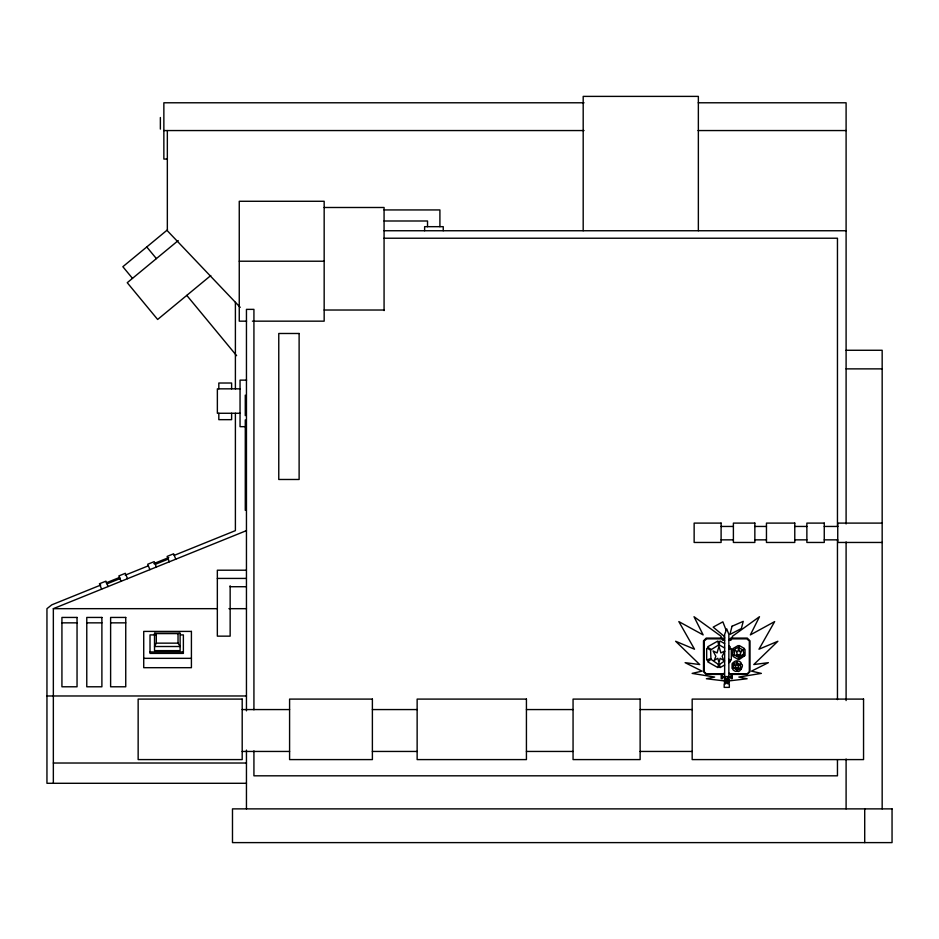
<?xml version="1.0" encoding="UTF-8"?>
<svg xmlns="http://www.w3.org/2000/svg" width="939" height="939" viewBox="0 0 939 939"><rect width="100%" height="100%" fill="white"/><g stroke="black" fill="none" stroke-linecap="round" stroke-linejoin="round"><path stroke-width="1.41" d="M733.605 667.852C731.622 657.183 747.374 666.303 737.244 670.2L733.605 667.852L732.044 668.415L732.103 663.767L733.641 664.366M734.638 655.082C731.117 640.574 752.714 651.607 739.146 657.687L734.638 655.082L732.995 656.431L738.183 659.424L738.512 657.687M738.946 647.628L739.286 645.539L744.474 648.532L742.831 649.87M724.65 660.915L719.802 664.272L718.171 664.272L710.964 659.295L707.748 661.866L717.901 667.594L718.546 664.272M724.65 648.004L719.391 645.034L719.532 641.947L720.072 641.02L724.65 643.614M733.758 668.134C729.838 668.826 737.667 673.58 736.739 670.2M737.174 662.382C735.953 658.532 744.146 663.404 740.178 664.166M724.65 651.396L722.138 656.302L723.723 660.375L720.154 658.298L718.981 662.711L717.83 658.286L714.239 660.375L715.847 656.302L713.077 650.95L717.091 652.934L718.981 646.232L720.87 652.934L724.65 651.067M154.524 633.285L156.297 633.59L156.297 643.145L154.524 646.513L180.124 646.513L178.034 643.145L178.034 633.59L180.124 633.285L180.124 650.633L154.524 650.633L154.524 633.285L180.124 633.285M734.427 654.718L732.443 655.469L732.995 648.532L738.183 645.539L738.524 647.628M738.958 657.687L739.286 659.424L745.026 655.469L745.026 649.483L743.031 650.234M710.565 658.603L706.668 660.035L706.668 648.579L708.299 647.664L707.748 646.748L717.901 641.02L718.581 645.034L710.565 650.011L710.964 659.295M728.852 648.18L730.225 646.748L728.852 645.973M728.852 662.641L730.225 661.866L730.225 660.035L731.305 660.035L731.305 648.579L728.852 649.283M732.537 663.767C732.467 662.488 737.678 658.873 736.857 662.382M737.092 670.2C738.653 675.622 745.93 662.394 740.331 664.448M729.18 640.316L730.73 638.086L747.268 638.086L749.991 640.821L749.991 671.667L747.268 674.402L730.73 674.402L729.18 673.322L730.73 673.979L747.033 673.979L749.322 671.702L749.322 640.985L746.775 638.86L731.974 638.86L730.73 640.316L728.852 640.316M167.494 229.82L122.856 266.711L132.493 278.367M178.21 240.572L127.246 282.698L157.646 319.471L210.794 275.538M724.65 665.012L720.072 667.594L719.427 664.272M100.755 585.044L51.798 604.833L46.95 608.672L46.95 783.29L246.452 783.29M106.201 582.849L119.805 577.344M125.239 575.149L148.362 565.806M153.796 563.611L168.762 557.566M174.185 555.372L235.396 530.629L235.396 413.266M106.999 583.847L119.946 578.624M155.275 564.339L168.222 559.104M53.347 783.29L53.347 608.672L246.452 530.629M728.993 680.916L747.127 678.756L738.829 677.054L761.365 673.392L751.493 671.15L768.384 662.664L753.794 664.542L777.879 641.255L758.982 649.213L774.663 621.595L750.355 634.905L759.487 616.712L732.361 636.313L732.361 638.086M584.035 102.785L163.856 102.785L163.856 159.055L167.342 159.055M698.229 102.785L846.098 102.785L846.098 523.939M163.856 130.556L584.035 130.556M698.041 130.556L846.098 130.556M324.166 207.496L384.074 207.496L384.074 310.586M384.074 209.937L439.91 209.937L439.91 226.675M384.074 220.994L427.527 220.994L427.527 226.675M384.074 230.748L846.098 230.748M384.074 238.224L837.459 238.224L837.459 526.791M239.257 261.218L324.166 261.218M324.166 310.023L384.074 310.023M246.57 321.161L239.257 321.161L239.257 201.275L324.166 201.275L324.166 321.161L252.427 321.161M846.098 350.27L882.167 350.27L882.167 808.878M846.098 368.874L882.167 368.874M246.593 380.131L240.044 380.131L240.044 426.67L245.279 426.67M240.044 388.84L217.367 388.84L217.367 413.266L240.044 413.266M882.167 523.105L837.741 523.105L837.741 542.46L882.167 542.46M721.105 526.45L733.394 526.45M754.85 526.45L766.459 526.45M794.781 526.45L806.871 526.45M824.254 526.45L837.741 526.45M721.105 539.855L733.394 539.855M754.85 539.855L766.459 539.855M794.781 539.855L806.871 539.855M824.254 539.855L837.741 539.855M246.194 570.208L217.343 570.208L217.343 636.149L230.149 636.149L230.149 585.783M217.343 578.424L246.194 578.424M230.149 586.722L246.147 586.722M53.347 608.672L217.191 608.672M228.893 608.672L246.452 608.672M61.927 622.85L77.045 622.85M86.775 622.85L101.893 622.85M110.614 622.85L125.744 622.85M156.297 633.59L178.034 633.59M155.815 634.905L150.017 634.905L150.017 653.391L183.375 653.391L183.375 634.905L180.476 634.905M724.65 640.316L722.772 640.316L721.528 638.86L706.727 638.86L704.18 640.985L704.18 671.702L706.468 673.979L722.772 673.979L724.321 673.322L722.772 674.402L706.245 674.402L703.511 671.667L703.511 640.821L706.245 638.086L722.772 638.086L724.321 640.316M718.441 641.947L719.532 641.947M156.297 643.145L178.034 643.145M718.581 645.034L719.391 645.034M150.017 651.948L183.375 651.948M143.726 658.333L191.415 658.333M718.441 666.678L719.532 666.678M46.95 695.975L246.452 695.975M242.192 709.567L289.588 709.567M372.384 709.567L417.139 709.567M526.427 709.567L573.06 709.567M640.128 709.567L692.172 709.567M242.192 751.446L289.588 751.446M372.384 751.446L417.139 751.446M526.427 751.446L573.06 751.446M640.128 751.446L692.172 751.446M53.347 763.02L246.452 763.02M724.509 680.916L706.374 678.756L714.673 677.054L692.137 673.392L702.008 671.15L685.118 662.664L699.708 664.542L675.622 641.255L694.52 649.213L678.838 621.595L703.147 634.905L694.015 616.712L721.14 636.313L721.14 638.086M707.748 648.579L710.565 650.011M728.852 659.342L730.225 660.035M732.995 649.483L734.427 650.234M743.031 654.718L744.474 655.469M740.296 667.934L741.399 668.533M708.299 647.664L710.964 649.33M728.852 660.446L729.673 660.95M733.277 649.013L734.638 649.87M742.831 655.082L744.193 655.95M732.76 663.392L733.805 664.084M740.132 668.216L741.176 668.908M240.208 307.358L167.342 230.748L167.342 130.556M146.754 246.957L156.39 258.612M186.779 295.386L236.605 355.67M729.673 647.664L730.225 648.579M707.748 660.035L708.299 660.95M724.65 638.039L723.758 635.926L713.182 627.123L722.854 621.829L726.187 630.374M175.781 559.186L173.598 553.799L167.13 556.416L169.313 561.804M156.367 567.039L154.184 561.639L147.716 564.257L149.9 569.656M127.504 578.706L125.321 573.306L118.854 575.924L121.037 581.311M108.091 586.546L105.919 581.159L99.44 583.765L101.623 589.164M864.713 808.878L864.713 842.612M846.098 541.944L846.098 700.564M846.098 759.005L846.098 808.878M837.459 539.972L837.459 699.637M837.459 759.698L837.459 775.814L253.929 775.814L253.929 750.871M728.852 676.573L728.852 634.353L726.751 628.895L724.65 634.353L724.65 676.573M727.866 679.085L727.866 677.512L730.953 677.512L730.953 678.674L732.291 678.674L732.291 675.47L730.953 675.47L730.953 676.573L722.549 676.573L722.549 675.47L721.211 675.47L721.211 678.674L722.549 678.674L722.549 677.512L725.636 677.512L725.636 679.085M727.866 682.747L727.866 683.897L729.321 683.897L729.321 687.383L724.18 687.383L724.18 683.897L725.636 683.897L725.636 682.747M698.358 230.748L698.358 96.388L583.189 96.388L583.189 230.748M443.243 230.748L443.243 226.675L424.628 226.675L424.628 230.748M253.929 709.814L253.929 309.365L246.452 309.365L246.452 710.835M246.452 750.12L246.452 808.878M245.279 395.131L245.279 415.637M245.279 419.897L245.279 510.347M235.396 302.299L235.396 388.84M231.616 388.84L231.616 383.018L218.822 383.018L218.822 388.84M231.616 413.266L231.616 419.663L218.822 419.663L218.822 413.266M160.369 117.504L160.369 129.113M732.033 626.243L729.908 634.435L741.352 628.567L743.23 621.36L732.033 626.243M739.333 654.565L738.735 656.866L738.148 654.565L736.305 655.657L737.127 653.521L735.718 650.727L737.772 651.76L738.735 648.262L739.697 651.76L741.74 650.727L740.343 653.521L741.153 655.657L739.333 654.565M737.42 667.77L736.927 669.566L736.493 667.758L735.049 668.591L735.718 666.948L734.638 664.753L736.223 665.575L737.009 662.864L737.725 665.598L739.322 664.812L738.207 666.972L738.817 668.638L737.42 667.77M728.676 679.39L727.068 679.754L727.068 682.43L728.676 682.43L728.676 679.39M299.118 333.486L278.766 333.486L278.766 479.477L299.118 479.477L299.118 333.486M721.105 523.105L694.144 523.105L694.144 542.46L721.105 542.46L721.105 523.105M754.85 523.105L733.394 523.105L733.394 542.46L754.85 542.46L754.85 523.105M794.781 523.105L766.459 523.105L766.459 542.46L794.781 542.46L794.781 523.105M824.254 523.105L806.871 523.105L806.871 542.46L824.254 542.46L824.254 523.105M77.045 617.439L61.927 617.439L61.927 686.785L77.045 686.785L77.045 617.439M101.893 617.439L86.775 617.439L86.775 686.785L101.893 686.785L101.893 617.439M125.744 617.439L110.614 617.439L110.614 686.785L125.744 686.785L125.744 617.439M191.415 631.407L143.726 631.407L143.726 667.688L191.415 667.688L191.415 631.407M728.993 679.085L724.509 679.085L724.509 682.747L728.993 682.747L728.993 679.085M726.434 682.43L724.826 682.43L724.826 679.39L726.434 679.754L726.434 682.43M242.192 699.097L138.15 699.097L138.15 759.592L242.192 759.592L242.192 699.097M372.384 699.097L289.588 699.097L289.588 759.592L372.384 759.592L372.384 699.097M526.427 699.097L417.139 699.097L417.139 759.592L526.427 759.592L526.427 699.097M640.128 699.097L573.06 699.097L573.06 759.592L640.128 759.592L640.128 699.097M863.551 699.097L692.172 699.097L692.172 759.592L863.551 759.592L863.551 699.097M892.05 808.878L232.485 808.878L232.485 842.612L892.05 842.612L892.05 808.878"/></g></svg>
